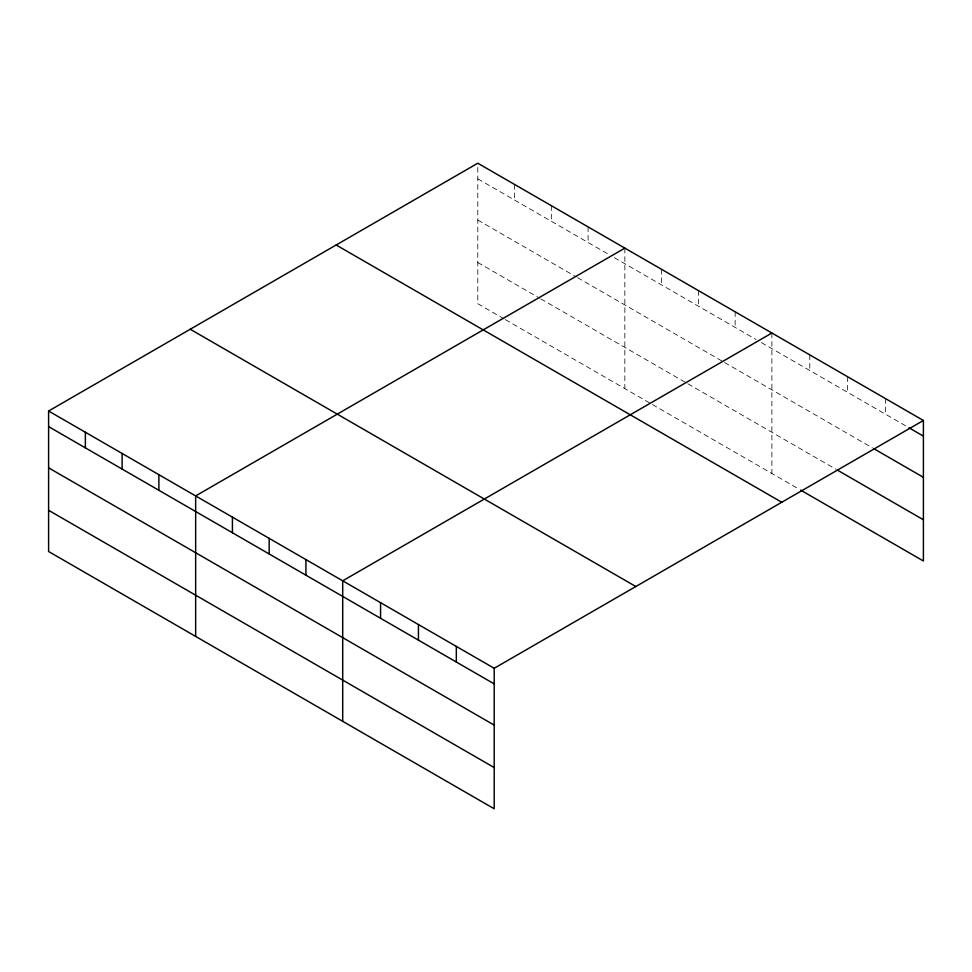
<?xml version="1.0" encoding="UTF-8"?>
<svg xmlns="http://www.w3.org/2000/svg" width="972" height="972" viewBox="0 0 972 972"><rect width="100%" height="100%" fill="white"/><g stroke="black" fill="none" stroke-linecap="round" stroke-linejoin="round"><path stroke-width="0.73" stroke-dasharray="4.86 3.65" d="M477.799 178.836L609.092 254.628M614.34 257.665L756.143 339.532M761.392 342.569L907.727 427.048M477.799 220.049L576.262 276.899M577.575 277.652L723.314 361.791M724.626 362.556L872.467 447.898M477.799 262.501L539.509 298.125M540.821 298.89L686.548 383.029M687.872 383.782L835.896 469.245M504.055 318.877L477.799 303.714L477.799 163.223M505.367 319.63L651.106 403.769M652.419 404.534L799.324 489.341M885.528 398.629L885.528 414.23M847.645 376.759L847.645 392.36M809.773 354.889L809.773 370.49M771.889 333.019L771.889 473.51M735.136 311.793L735.136 327.406M698.37 290.567L698.37 306.18M661.604 269.341L661.604 284.954M624.85 248.127L624.85 388.618M588.084 226.901L588.084 242.502M551.318 205.675L551.318 221.276M514.565 184.449L514.565 200.062"/><path stroke-width="1.46" d="M48.6 411.022L494.201 668.286L494.201 808.777L48.6 551.513L48.6 411.022L477.799 163.223L923.4 420.487L923.4 560.978L800.624 490.095M624.85 248.127L195.651 495.914L195.651 636.405M771.889 333.019L342.703 580.819L342.703 721.309M494.201 668.286L923.4 420.487M909.039 427.802L923.4 436.1M873.767 448.651L923.4 477.313M837.196 469.998L923.4 519.765M336.166 244.993L781.767 502.269M190.233 329.241L635.834 586.517M48.6 426.623L494.201 683.887M48.6 467.836L494.201 725.1M48.6 510.3L494.201 767.564M456.33 646.416L456.33 662.029M418.446 624.546L418.446 640.159M380.574 602.676L380.574 618.289M305.937 559.593L305.937 575.193M269.171 538.367L269.171 553.967M232.417 517.14L232.417 532.753M158.886 474.688L158.886 490.301M122.12 453.462L122.12 469.075M85.366 432.248L85.366 447.849"/></g></svg>
